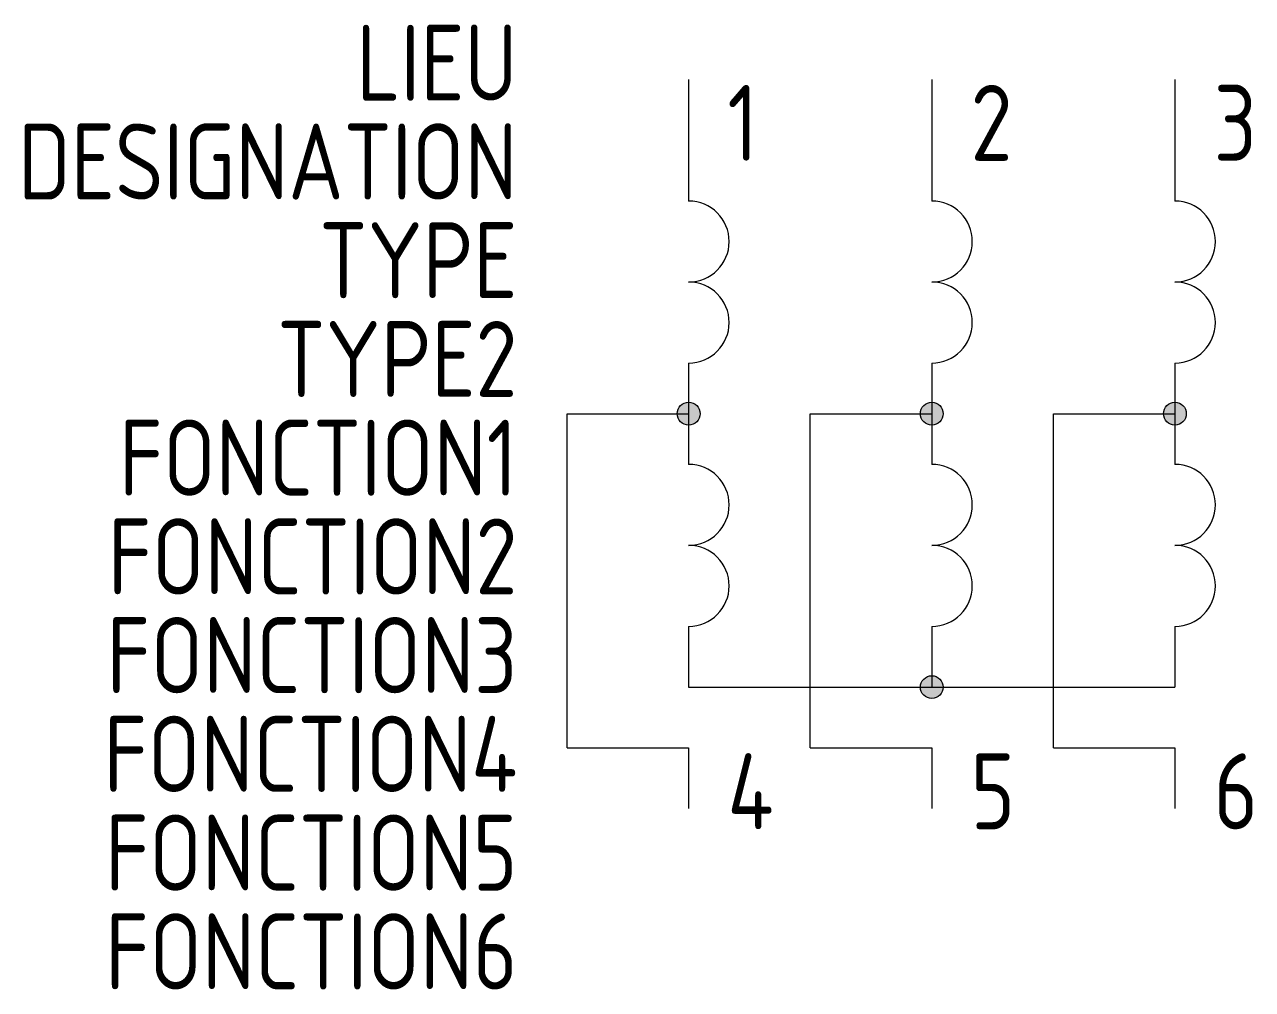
# Model space of a CAD drawing. Extents: x -1606.5 to -1566.1, y -909.5 to -877.8.
import ezdxf
from ezdxf.enums import TextEntityAlignment as Align

# ---------------------------------------------------------------- set-up
doc = ezdxf.new("R2010")
doc.units = 0
for name, color, linetype in [('SYMB_FIL', 3, 'CONTINUOUS'), ('SYMB_TXT_CONTACT', 2, 'CONTINUOUS'), ('SYMB_TXT_NOM', 3, 'CONTINUOUS')]:
    doc.layers.add(name, color=color, linetype=linetype)
doc.styles.add('NET2_5', font='isocp.shx', dxfattribs={"width": 0.9, "height": 2.5})

msp = doc.modelspace()

# ---------------------------------------------------------------- hatches: boundary and pattern name
at = {"layer": 'SYMB_FIL'}
for points in [[(-1585.009, -890.593, 1), (-1584.259, -890.593, 1)], [(-1577.009, -890.593, 1), (-1576.259, -890.593, 1)], [(-1569.009, -890.593, 1), (-1568.259, -890.593, 1)], [(-1577.009, -899.593, 1), (-1576.259, -899.593, 1)]]:
    msp.add_hatch(color=256, dxfattribs=at).paths.add_polyline_path(points)

# ---------------------------------------------------------------- linework, layer by layer
for p, q in [((-1584.634, -879.593), (-1584.634, -883.593)), ((-1576.634, -879.593), (-1576.634, -883.593)), ((-1568.634, -879.593), (-1568.634, -883.593)), ((-1584.634, -888.927), (-1584.634, -892.26)), ((-1576.634, -888.927), (-1576.634, -892.26)), ((-1568.634, -888.927), (-1568.634, -892.26)), ((-1588.634, -890.593), (-1584.634, -890.593)), ((-1588.634, -901.593), (-1588.634, -890.593)), ((-1580.634, -890.593), (-1576.634, -890.593)), ((-1580.634, -901.593), (-1580.634, -890.593)), ((-1572.634, -890.593), (-1568.634, -890.593)), ((-1572.634, -901.593), (-1572.634, -890.593)), ((-1584.634, -897.593), (-1584.634, -899.593)), ((-1576.634, -897.593), (-1576.634, -899.593)), ((-1568.634, -897.593), (-1568.634, -899.593)), ((-1584.634, -899.593), (-1568.634, -899.593)), ((-1588.634, -901.593), (-1584.634, -901.593)), ((-1584.634, -901.593), (-1584.634, -903.593)), ((-1580.634, -901.593), (-1576.634, -901.593)), ((-1576.634, -901.593), (-1576.634, -903.593)), ((-1572.634, -901.593), (-1568.634, -901.593)), ((-1568.634, -901.593), (-1568.634, -903.593))]:
    msp.add_line(p, q, dxfattribs=at)
for centre in [(-1584.634, -890.593), (-1576.634, -890.593), (-1568.634, -890.593), (-1576.634, -899.593)]:
    msp.add_circle(centre, 0.375, dxfattribs=at)
for centre in [(-1584.634, -884.927), (-1576.634, -884.927), (-1568.634, -884.927), (-1584.634, -887.593), (-1576.634, -887.593), (-1568.634, -887.593), (-1584.634, -893.593), (-1576.634, -893.593), (-1568.634, -893.593), (-1584.634, -896.26), (-1576.634, -896.26), (-1568.634, -896.26)]:
    msp.add_arc(centre, 1.333, 270, 90, dxfattribs=at)

# ---------------------------------------------------------------- texts
at = {"layer": 'SYMB_TXT_CONTACT', "style": 'NET2_5', "width": 0.9, "flags": 8}
for tag, p, s in [('1', (-1583.359, -882.272), '1U'), ('2', (-1575.359, -882.272), '1V'), ('3', (-1567.359, -882.272), '1W'), ('4', (-1583.359, -904.272), '2U'), ('5', (-1575.359, -904.272), '2V'), ('6', (-1567.359, -904.272), '2W')]:
    msp.add_attdef(tag, p, s, height=2.5, dxfattribs=at)
at = {"layer": 'SYMB_TXT_NOM', "style": 'NET2_5', "width": 0.9, "flags": 8}
for tag, text, p in [('LIEU', '', (-1590.269, -880.293)), ('DESIGNATION', 'T?', (-1590.269, -883.543)), ('TYPE', '?V', (-1590.269, -886.793)), ('TYPE2', '?VA', (-1590.269, -890.043)), ('FONCTION1', '', (-1590.269, -893.293)), ('FONCTION2', '', (-1590.269, -896.543)), ('FONCTION3', '', (-1590.269, -899.793)), ('FONCTION4', '', (-1590.269, -903.043)), ('FONCTION5', '', (-1590.269, -906.293)), ('FONCTION6', '', (-1590.269, -909.543))]:
    msp.add_attdef(tag, text=text, height=2.5, dxfattribs=at).set_placement(p, align=Align.RIGHT)

doc.saveas('drawing.dxf')
